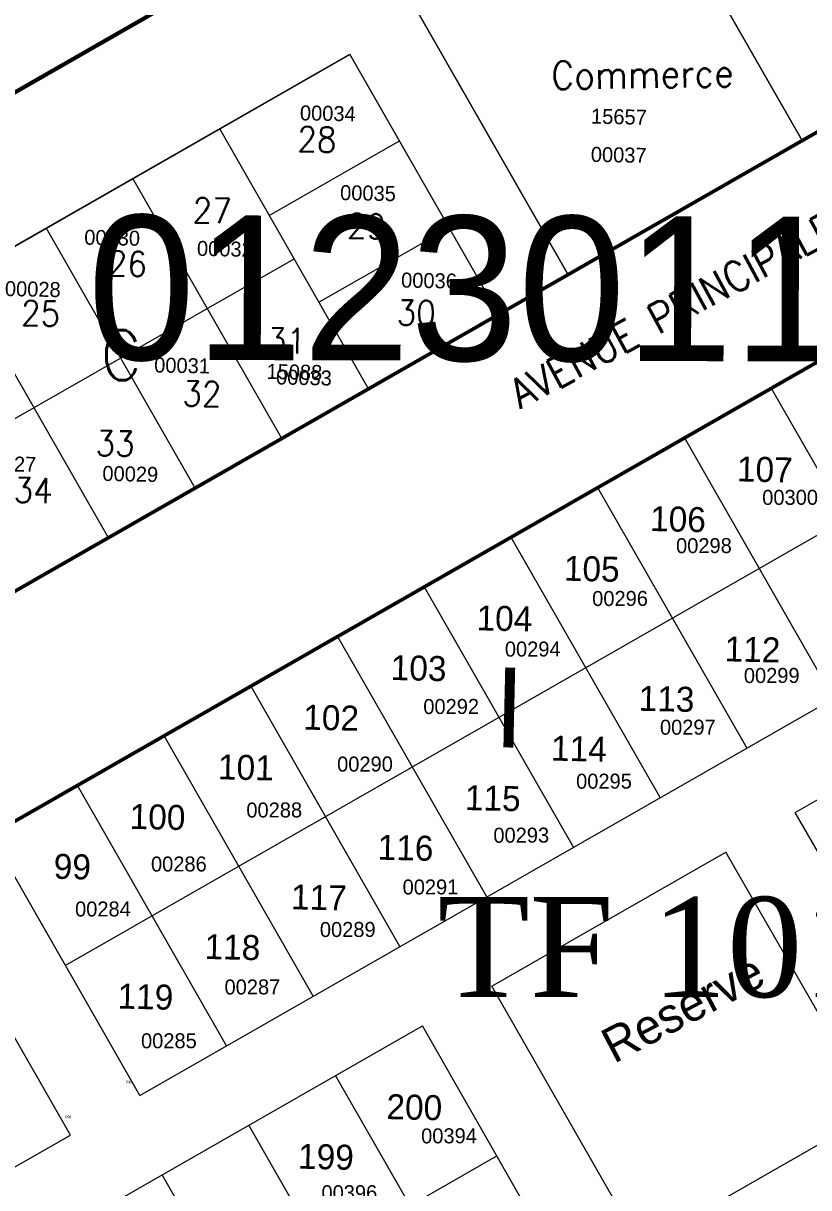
# Model space of a CAD drawing. Header units: metres. Extents: x 245225 to 248406, y 1633796 to 1637634.
# Drawn here: x 245718.1 to 245796.7, y 1636594.9 to 1636711.4 of the extents above; entities that cross this region are included whole.
import ezdxf
from ezdxf.enums import TextEntityAlignment as Align

# ---------------------------------------------------------------- set-up
doc = ezdxf.new("R2010")
doc.units = ezdxf.units.M
doc.header["$MEASUREMENT"] = 0
for name, color, linetype in [('A_revoir_niveau_0', 7, 'Continuous'), ('historique_numero_parcelle', 7, 'Continuous'), ('limites_sections', 7, 'Continuous'), ('numero_parcelle', 7, 'Continuous')]:
    doc.layers.add(name, color=color, linetype=linetype)
for name, color, linetype, lineweight in [('LIMITES TITRES FONCIERS', 7, 'Continuous', 0), ('SUP COLLEC1', 90, 'Continuous', 0), ('Toponymie', 7, 'Continuous', 30)]:
    doc.layers.add(name, color=color, linetype=linetype, lineweight=lineweight)
doc.layers.add('LIMITES_PARCELLES', color=7, linetype='Continuous', lineweight=0, true_color=0xffffff)
doc.styles.add('Style-Arial', font='arial.ttf')
doc.styles.add('Style-Bookman Old Style', font='BOOKOS.TTF')
doc.styles.add('Style-FANCY', font='FANCY.shx')
doc.styles.add('Style-STANDARD', font='STANDARD.shx')
doc.styles.add('Style-Times New Roman', font='times.ttf')
doc.styles.add('Style-WORKING', font='WORKING.shx')

# ---------------------------------------------------------------- blocks, each defined once
blk = doc.blocks.new('$U953_4_1')
at = {"color": 0, "linetype": 'Continuous', "lineweight": 0, "style": 'Style-WORKING'}
blk.add_text('200', height=0.2499, dxfattribs=at).set_placement((6346.1939, 5761.2537))
blk = doc.blocks.new('$U955_3_1')
at = {"color": 0, "linetype": 'Continuous', "lineweight": 0, "style": 'Style-WORKING'}
blk.add_text('199', height=0.2499, dxfattribs=at).set_placement((6345.3213, 5760.7375))
blk = doc.blocks.new('$U1029_2_1')
at = {"color": 0, "linetype": 'Continuous', "lineweight": 0, "style": 'Style-WORKING'}
blk.add_text('Reserve', height=0.3499, rotation=29, dxfattribs=at).set_placement((6348.4588, 5761.8569))
blk = doc.blocks.new('$U1069_2_1')
at = {"color": 0, "linetype": 'Continuous', "lineweight": 0, "style": 'Style-WORKING'}
blk.add_text('117', height=0.2499, dxfattribs=at).set_placement((6345.1913, 5763.331))
blk = doc.blocks.new('$U1070_2_1')
at = {"color": 0, "linetype": 'Continuous', "lineweight": 0, "style": 'Style-WORKING'}
blk.add_text('101', height=0.2499, dxfattribs=at).set_placement((6344.4308, 5764.615))
blk = doc.blocks.new('$U1071_2_1')
at = {"color": 0, "linetype": 'Continuous', "lineweight": 0, "style": 'Style-WORKING'}
blk.add_text('118', height=0.2499, dxfattribs=at).set_placement((6344.3375, 5762.8141))
blk = doc.blocks.new('$U1072_2_1')
at = {"color": 0, "linetype": 'Continuous', "lineweight": 0, "style": 'Style-WORKING'}
blk.add_text('100', height=0.2499, dxfattribs=at).set_placement((6343.5586, 5764.0985))
blk = doc.blocks.new('$U1073_2_1')
at = {"color": 0, "linetype": 'Continuous', "lineweight": 0, "style": 'Style-WORKING'}
blk.add_text('119', height=0.2499, dxfattribs=at).set_placement((6343.4785, 5762.2979))
blk = doc.blocks.new('$U1074_2_1')
at = {"color": 0, "linetype": 'Continuous', "lineweight": 0, "style": 'Style-WORKING'}
blk.add_text('99', height=0.2499, dxfattribs=at).set_placement((6342.8103, 5763.5823))
blk = doc.blocks.new('$U1075_2_1')
at = {"color": 0, "linetype": 'Continuous', "lineweight": 0, "style": 'Style-WORKING'}
blk.add_text('116', height=0.2499, dxfattribs=at).set_placement((6346.0465, 5763.8472))
blk = doc.blocks.new('$U1076_2_1')
at = {"color": 0, "linetype": 'Continuous', "lineweight": 0, "style": 'Style-WORKING'}
blk.add_text('102', height=0.2499, dxfattribs=at).set_placement((6345.2722, 5765.1316))
blk = doc.blocks.new('$U1077_2_1')
at = {"color": 0, "linetype": 'Continuous', "lineweight": 0, "style": 'Style-WORKING'}
blk.add_text('115', height=0.2499, dxfattribs=at).set_placement((6346.9078, 5764.3638))
blk = doc.blocks.new('$U1078_2_1')
at = {"color": 0, "linetype": 'Continuous', "lineweight": 0, "style": 'Style-WORKING'}
blk.add_text('103', height=0.2499, dxfattribs=at).set_placement((6346.1361, 5765.6481))
blk = doc.blocks.new('$U1079_2_1')
at = {"color": 0, "linetype": 'Continuous', "lineweight": 0, "style": 'Style-WORKING'}
blk.add_text('114', height=0.2499, dxfattribs=at).set_placement((6347.7582, 5764.8782))
blk = doc.blocks.new('$U1080_2_1')
at = {"color": 0, "linetype": 'Continuous', "lineweight": 0, "style": 'Style-WORKING'}
blk.add_text('104', height=0.2499, dxfattribs=at).set_placement((6346.9834, 5766.1647))
blk = doc.blocks.new('$U1081_2_1')
at = {"color": 0, "linetype": 'Continuous', "lineweight": 0, "style": 'Style-WORKING'}
blk.add_text('105', height=0.2499, dxfattribs=at).set_placement((6347.8454, 5766.6813))
blk = doc.blocks.new('$U1082_2_1')
at = {"color": 0, "linetype": 'Continuous', "lineweight": 0, "style": 'Style-WORKING'}
blk.add_text('113', height=0.2499, dxfattribs=at).set_placement((6348.6234, 5765.3969))
blk = doc.blocks.new('$U1083_2_1')
at = {"color": 0, "linetype": 'Continuous', "lineweight": 0, "style": 'Style-WORKING'}
blk.add_text('112', height=0.2499, dxfattribs=at).set_placement((6349.472, 5765.9113))
blk = doc.blocks.new('$U1084_2_1')
at = {"color": 0, "linetype": 'Continuous', "lineweight": 0, "style": 'Style-WORKING'}
blk.add_text('106', height=0.2499, dxfattribs=at).set_placement((6348.6966, 5767.1978))
blk = doc.blocks.new('$U1085_2_1')
at = {"color": 0, "linetype": 'Continuous', "lineweight": 0, "style": 'Style-WORKING'}
blk.add_text('107', height=0.2499, dxfattribs=at).set_placement((6349.554, 5767.7147))
blk = doc.blocks.new('$U1203_1')
at = {"color": 0, "linetype": 'Continuous', "lineweight": 0, "style": 'Style-WORKING'}
blk.add_text('I', height=0.8, dxfattribs=at).set_placement((6347.1822, 5764.9993))
blk = doc.blocks.new('*U571')
at = {"layer": 'LIMITES TITRES FONCIERS', "color": 5, "linetype": 'Continuous', "lineweight": 53, "flags": 128}
blk.add_lwpolyline([(-220.886155, -16.798387), (-150.631459, -149.738903), (220.886211, 74.538191), (179.075952, 149.738863), (-2.488738, 67.013773)], dxfattribs=at)
blk = doc.blocks.new('*U572')
at = {"layer": 'LIMITES TITRES FONCIERS', "color": 5, "lineweight": 53, "flags": 128}
blk.add_lwpolyline([(181.78, 163.185), (220.59, 93.355), (121.56, -75.825), (91.56, -112.825), (61.56, -136.825), (-108.04, -218.565), (-190.96, -61.675), (181.78, 163.185)], close=True, dxfattribs=at)
at = {"layer": 'LIMITES TITRES FONCIERS', "color": 5, "lineweight": 53}
blk.add_3dface([(150.99, 218.565), (172.07, 180.645), (-200.3, -43.995), (-220.59, -5.595)], dxfattribs=at)

msp = doc.modelspace()

# ---------------------------------------------------------------- linework, layer by layer
at = {"layer": 'A_revoir_niveau_0', "color": 7, "linetype": 'Continuous', "lineweight": 0}
for p, q in [((245796.013052, 1636699.657662), (245781.109494, 1636725.692042)), ((245772.58211, 1636686.24446), (245757.678552, 1636712.27884)), ((245689.989165, 1636673.52959), (245750.736051, 1636708.304558)), ((245765.639609, 1636682.270178), (245750.736051, 1636708.304558)), ((245752.622419, 1636674.818399), (245737.718861, 1636700.852779)), ((245742.686714, 1636692.174652), (245755.703904, 1636699.626431)), ((245772.58211, 1636686.24446), (245796.013052, 1636699.657662)), ((245743.944292, 1636669.850547), (245729.040735, 1636695.884926)), ((245735.266166, 1636664.882694), (245720.362608, 1636690.917074)), ((245747.654566, 1636683.496526), (245760.671756, 1636690.948305)), ((245710.458134, 1636667.964179), (245745.17064, 1636687.835589)), ((245726.588039, 1636659.914842), (245711.684481, 1636685.949221)), ((245704.892723, 1636647.49521), (245765.639609, 1636682.270178))]:
    msp.add_line(p, q, dxfattribs=at)
for points in [[(245757.697271, 1636712.246141), (245781.128461, 1636725.659289), (245796.006554, 1636699.669013), (245772.575364, 1636686.255865)], [(245690.01002, 1636673.493159), (245750.757288, 1636708.267839), (245765.634069, 1636682.279855), (245704.886801, 1636647.505175)]]:
    msp.add_3dface(points, dxfattribs=at)
at = {"layer": 'LIMITES TITRES FONCIERS', "color": 5, "linetype": 'Continuous', "lineweight": 53}
msp.add_3dface([(245570.711604, 1636620.550182), (245947.259177, 1636836.275747), (245967.483836, 1636797.856792), (245590.07586, 1636581.7879)], dxfattribs=at)
at = {"layer": 'limites_parcelles', "color": 7, "linetype": 'Continuous', "lineweight": 13}
msp.add_line((245599.016398, 1636563.902091), (245976.808776, 1636780.165926), dxfattribs=at)
at = {"layer": 'limites_parcelles', "color": 7, "linetype": 'Continuous', "lineweight": 0}
for p, q in [((245714.820881, 1636630.140099), (245805.946555, 1636682.304656)), ((245807.832046, 1636648.816686), (245792.928465, 1636674.852865)), ((245799.153994, 1636643.849143), (245784.24939, 1636669.884346)), ((245790.474919, 1636638.880624), (245775.571338, 1636664.916803)), ((245722.272672, 1636617.12201), (245800.380256, 1636661.834775)), ((245781.796867, 1636633.913082), (245766.892263, 1636659.948284)), ((245729.724463, 1636604.10392), (245820.850136, 1636656.268476)), ((245773.117792, 1636628.944563), (245758.214211, 1636654.980742)), ((245764.439717, 1636623.97602), (245749.535136, 1636650.012223)), ((245795.31756, 1636632.435018), (245824.825161, 1636649.325612)), ((245755.760665, 1636619.008501), (245740.857084, 1636645.04468)), ((245747.08259, 1636614.039959), (245732.178009, 1636640.076161)), ((245738.403537, 1636609.072439), (245723.498957, 1636635.108642)), ((245810.222141, 1636606.398816), (245795.31756, 1636632.435018)), ((245729.724463, 1636604.10392), (245714.820881, 1636630.140099)), ((245764.942321, 1636615.046166), (245788.374696, 1636628.459994)), ((245803.279299, 1636602.424791), (245788.374696, 1636628.459994)), ((245722.781621, 1636600.129895), (245707.87804, 1636626.166075)), ((245779.846924, 1636589.010964), (245764.942321, 1636615.046166)), ((245684.230933, 1636568.843647), (245757.999479, 1636611.072142)), ((245772.90406, 1636585.035939), (245757.999479, 1636611.072142)), ((245764.225008, 1636580.06842), (245749.320404, 1636606.103622)), ((245779.846924, 1636589.010964), (245803.279299, 1636602.424791)), ((245755.546932, 1636575.099878), (245740.642352, 1636601.13608)), ((245631.656947, 1636547.965316), (245722.781621, 1636600.129895)), ((245704.701813, 1636563.277325), (245765.451269, 1636598.054052)), ((245746.86788, 1636570.132358), (245731.963277, 1636596.167561))]:
    msp.add_line(p, q, dxfattribs=at)
at = {"layer": 'SUP COLLEC1', "linetype": 'Continuous', "lineweight": 40}
msp.add_3dface([(245893.276, 1636930.665), (245930.174, 1636870.01), (245558.774, 1636657.389), (245520.97, 1636762.926)], dxfattribs=at)

# ---------------------------------------------------------------- block references
at = {"layer": 'LIMITES TITRES FONCIERS', "color": 5, "linetype": 'Continuous', "lineweight": 53, "rotation": 358.6901}
msp.add_blockref('*U571', (245724.72674, 1636766.806508), dxfattribs=at)
msp.add_blockref('*U571', (245724.72674, 1636766.806508), dxfattribs=at)
at = {"layer": 'LIMITES TITRES FONCIERS', "color": 5, "lineweight": 53, "rotation": 358.690123}
msp.add_blockref('*U572', (245791.329628, 1636621.192749), dxfattribs=at)
at = {"layer": 'limites_parcelles', "color": 7, "linetype": 'Continuous', "lineweight": 0, "xscale": 10, "yscale": 10, "zscale": 10, "rotation": 358.687592}
for name in ['$U1085_2_1', '$U1085_2_1', '$U1085_2_1', '$U1085_2_1', '$U1085_2_1', '$U1085_2_1', '$U1084_2_1', '$U1084_2_1', '$U1084_2_1', '$U1084_2_1', '$U1084_2_1', '$U1084_2_1', '$U1081_2_1', '$U1081_2_1', '$U1081_2_1', '$U1081_2_1', '$U1081_2_1', '$U1081_2_1', '$U1080_2_1', '$U1080_2_1', '$U1080_2_1', '$U1080_2_1', '$U1080_2_1', '$U1080_2_1', '$U1083_2_1', '$U1083_2_1', '$U1083_2_1', '$U1083_2_1', '$U1083_2_1', '$U1083_2_1', '$U1078_2_1', '$U1078_2_1', '$U1078_2_1', '$U1078_2_1', '$U1078_2_1', '$U1078_2_1', '$U1203_1', '$U1203_1', '$U1203_1', '$U1203_1', '$U1203_1', '$U1203_1', '$U1082_2_1', '$U1082_2_1', '$U1082_2_1', '$U1082_2_1', '$U1082_2_1', '$U1082_2_1', '$U1076_2_1', '$U1076_2_1', '$U1076_2_1', '$U1076_2_1', '$U1076_2_1', '$U1076_2_1', '$U1079_2_1', '$U1079_2_1', '$U1079_2_1', '$U1079_2_1', '$U1079_2_1', '$U1079_2_1', '$U1070_2_1', '$U1070_2_1', '$U1070_2_1', '$U1070_2_1', '$U1070_2_1', '$U1070_2_1', '$U1077_2_1', '$U1077_2_1', '$U1077_2_1', '$U1077_2_1', '$U1077_2_1', '$U1077_2_1', '$U1072_2_1', '$U1072_2_1', '$U1072_2_1', '$U1072_2_1', '$U1072_2_1', '$U1072_2_1', '$U1075_2_1', '$U1075_2_1', '$U1075_2_1', '$U1075_2_1', '$U1075_2_1', '$U1075_2_1', '$U1074_2_1', '$U1074_2_1', '$U1074_2_1', '$U1074_2_1', '$U1074_2_1', '$U1074_2_1', '$U1069_2_1', '$U1069_2_1', '$U1069_2_1', '$U1069_2_1', '$U1069_2_1', '$U1069_2_1', '$U1071_2_1', '$U1071_2_1', '$U1071_2_1', '$U1071_2_1', '$U1071_2_1', '$U1071_2_1', '$U1029_2_1', '$U1029_2_1', '$U1029_2_1', '$U1029_2_1', '$U1029_2_1', '$U1029_2_1', '$U1073_2_1', '$U1073_2_1', '$U1073_2_1', '$U1073_2_1', '$U1073_2_1', '$U1073_2_1', '$U953_4_1', '$U953_4_1', '$U953_4_1', '$U953_4_1', '$U953_4_1', '$U953_4_1', '$U955_3_1', '$U955_3_1', '$U955_3_1', '$U955_3_1', '$U955_3_1', '$U955_3_1']:
    msp.add_blockref(name, (180989.543124, 1580457.839142), dxfattribs=at)

# ---------------------------------------------------------------- texts
at = {"layer": 'historique_numero_parcelle', "color": 92, "linetype": 'Continuous', "lineweight": 0, "style": 'Style-FANCY'}
for s, rotation, p in [('00034', 358.798932, (245748.541112, 1636702.386285)), ('00037', 358.798932, (245777.649479, 1636698.232658)), ('00035', 358.798932, (245752.560628, 1636694.405428)), ('00030', 358.798932, (245726.960786, 1636689.939916)), ('00032', 358.798932, (245738.236854, 1636688.823225)), ('00028', 358.798932, (245719.021062, 1636684.801279)), ('00036', 358.798932, (245758.665616, 1636685.652998)), ('00031', 358.798932, (245733.957128, 1636677.15723)), ('00033', 358.798932, (245746.151526, 1636675.953569)), ('00027', 358.798932, (245716.577349, 1636667.308406)), ('00029', 358.798932, (245728.776216, 1636666.301271)), ('00300', 0.1323, (245794.796745, 1636663.957706)), ('00298', 0.1323, (245786.174745, 1636659.127706)), ('00296', 0.1323, (245777.781745, 1636653.838706)), ('00294', 0.1323, (245769.044606, 1636648.778869)), ('00299', 0.1323, (245792.957745, 1636646.133706)), ('00292', 0.1323, (245760.882745, 1636643.029706)), ('00297', 0.1323, (245784.564745, 1636640.959706)), ('00290', 0.1323, (245752.258745, 1636637.270706)), ('00295', 0.1323, (245776.172745, 1636635.554706)), ('00288', 0.1323, (245743.176745, 1636632.671706)), ('00293', 0.1323, (245767.894745, 1636630.150706)), ('00286', 0.1323, (245733.634745, 1636627.266706)), ('00291', 0.1323, (245758.811641, 1636624.967283)), ('00284', 0.1323, (245726.037318, 1636622.764703)), ('00289', 0.1323, (245750.533745, 1636620.712706)), ('00287', 0.1323, (245740.991745, 1636614.962706)), ('00285', 0.1323, (245732.637509, 1636609.575776)), ('00394', 0.1323, (245760.666606, 1636600.061869)), ('00396', 0.1323, (245750.69491, 1636594.371498))]:
    msp.add_text(s, height=1.499994, rotation=rotation, dxfattribs=at).set_placement(p, align=Align.MIDDLE_CENTER)
at = {"layer": 'LIMITES TITRES FONCIERS', "color": 1, "linetype": 'Continuous', "lineweight": 30, "style": 'Style-Bookman Old Style'}
msp.add_text('TF 10182/DP', height=10, dxfattribs=at).set_placement((245759.520935, 1636623.949404), align=Align.TOP_LEFT)
at = {"layer": 'limites_parcelles', "color": 7, "linetype": 'Continuous', "lineweight": 0, "style": 'Style-Arial'}
for s, p in [('P99', (245728.3383, 1636605.5778)), ('P98', (245722.2556, 1636602.0743))]:
    msp.add_text(s, height=0.25, dxfattribs=at).set_placement(p, align=Align.TOP_LEFT)
at = {"layer": 'limites_sections', "linetype": 'Continuous', "lineweight": 13, "style": 'Style-FANCY'}
msp.add_text('01230111003', height=14.474253, rotation=359.8677, dxfattribs=at).set_placement((245783.710182, 1636684.832, -14.6379), align=Align.MIDDLE_CENTER)
msp.add_text('01230111003', height=14.474253, rotation=359.8677, dxfattribs=at).set_placement((245783.710182, 1636684.832, -14.6379), align=Align.MIDDLE_CENTER)
at = {"layer": 'numero_parcelle', "color": 2, "linetype": 'Continuous', "lineweight": 13, "style": 'Style-FANCY'}
for s, p in [('15657', (245774.866413, 1636701.366186)), ('15088', (245742.390217, 1636675.821976))]:
    msp.add_text(s, height=1.5, rotation=358.666632, dxfattribs=at).set_placement(p)
at = {"layer": 'toponymie', "color": 7, "linetype": 'Continuous', "lineweight": 0, "style": 'Style-Times New Roman'}
msp.add_text('ZONE DES MAISONS CASSEES', height=6, rotation=27.0794, dxfattribs=at).set_placement((245724.05459, 1636741.215581), align=Align.MIDDLE_CENTER)
at = {"layer": 'toponymie', "color": 7, "linetype": 'Continuous', "lineweight": 0, "line_spacing_factor": 0.6, "style": 'Style-STANDARD'}
for s, insert, char_height, attachment_point, rotation in [('Commerce\\P', (245770.875742, 1636707.57853), 2.799852, 1, 0.85987037), ('28\\P', (245747.450796, 1636699.780754), 2.499864, 5, 358.68792682), ('AVENUE PRINCIPALE GADAYE 1\\P', (245766.375215, 1636675.387154), 2.999838, 1, 28.30245933), ('27\\P', (245736.965186, 1636692.656821), 2.499864, 5, 358.68792682), ('29\\P', (245752.419208, 1636691.102792), 2.499864, 5, 358.68792682), ('26\\P', (245728.488138, 1636687.338638), 2.499864, 5, 358.68792682), ('25\\P', (245719.809176, 1636682.370248), 2.499864, 5, 358.68792682), ('30\\P', (245757.387256, 1636682.424823), 2.499864, 5, 358.68792682), ('31\\P', (245744.41668, 1636679.639731), 2.499864, 5, 358.68792682), ('C\\P', (245725.764706, 1636680.649223), 4.999734, 1, 0.85987037), ('32\\P', (245735.939869, 1636674.3207), 2.499864, 5, 358.68792682), ('33\\P', (245727.26093, 1636669.35331), 2.499864, 5, 358.68792682), ('34\\P', (245719.06554, 1636664.661743), 2.499864, 5, 358.68792682)]:
    msp.add_mtext(s, dxfattribs=dict(at, insert=insert, char_height=char_height, attachment_point=attachment_point, rotation=rotation))

doc.saveas('drawing.dxf')
